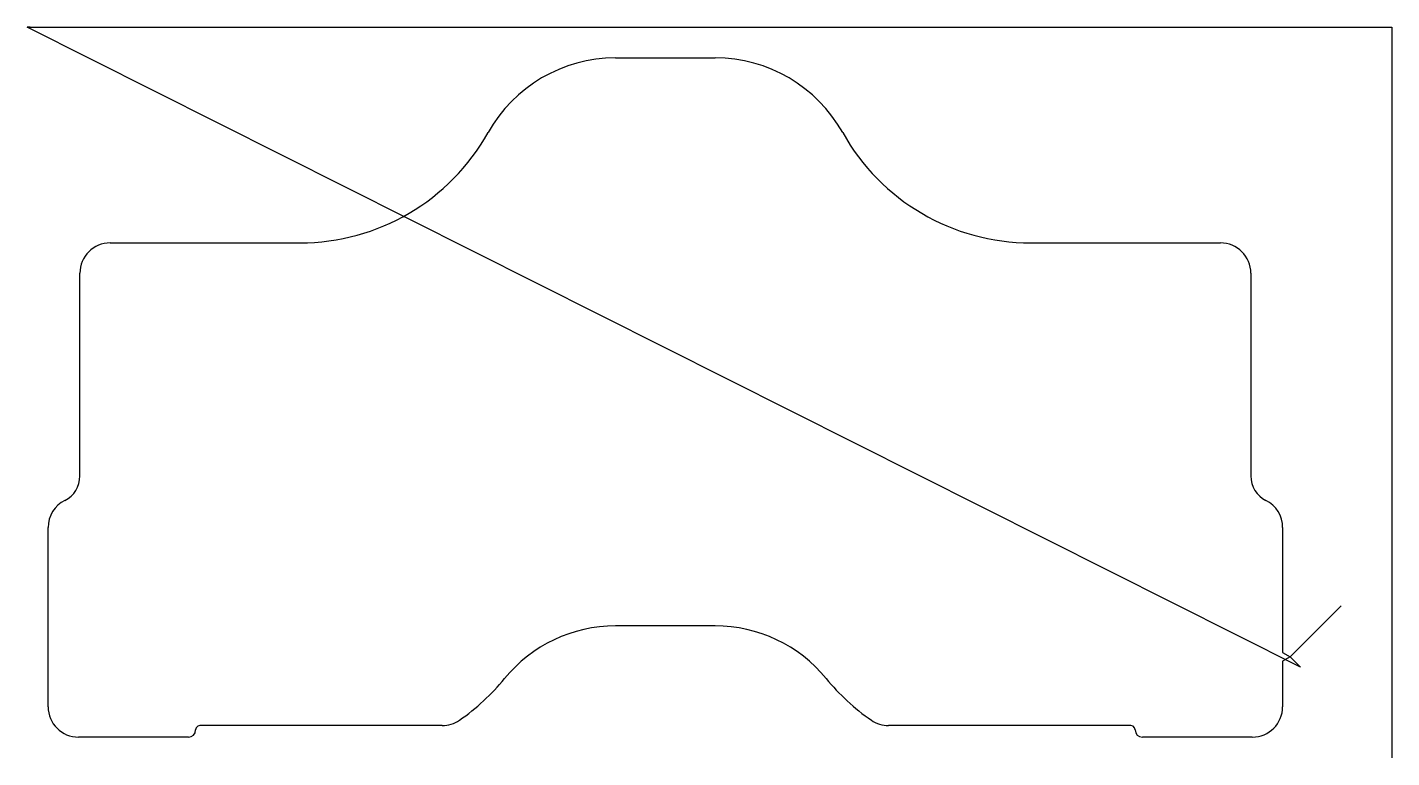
# Model space of a CAD drawing. Header units: metres. Extents: x 0 to 472, y 1163 to 1416.
import ezdxf

# ---------------------------------------------------------------- set-up
doc = ezdxf.new("R2010")
doc.units = ezdxf.units.M

msp = doc.modelspace()

# ---------------------------------------------------------------- linework, layer by layer
at = {"layer": 'TOOL_0'}
for p, q in [((440.344, 1194.55), (0.001, 1415.935)), ((0.001, 1415.935), (1.001, 1415.935)), ((1.001, 1415.935), (0.001, 1415.935)), ((0.001, 1415.935), (1.001, 1415.935)), ((1.001, 1415.935), (471.935, 1415.935)), ((471.935, 1415.935), (471.935, 1164.22)), ((203.458, 1405.343), (237.958, 1405.343)), ((28.708, 1341.343), (94.353, 1341.343)), ((347.063, 1341.343), (412.708, 1341.343)), ((18.208, 1260.704), (18.208, 1330.843)), ((423.208, 1330.843), (423.208, 1260.704)), ((7.208, 1180.843), (7.208, 1242.843)), ((434.208, 1242.843), (434.208, 1199.586)), ((454.485, 1215.764), (436.807, 1198.086)), ((237.958, 1208.843), (203.458, 1208.843)), ((434.208, 1199.586), (436.808, 1198.086)), ((436.807, 1198.086), (434.207, 1196.586)), ((434.207, 1196.586), (434.207, 1180.843)), ((436.808, 1198.086), (440.344, 1194.55)), ((58.409, 1173.593), (58.208, 1172.843)), ((58.958, 1174.142), (58.409, 1173.593)), ((59.708, 1174.343), (58.958, 1174.142)), ((143.502, 1174.343), (59.708, 1174.343)), ((381.707, 1174.343), (297.913, 1174.343)), ((382.457, 1174.142), (381.707, 1174.343)), ((383.006, 1173.593), (382.457, 1174.142)), ((383.207, 1172.843), (383.006, 1173.593)), ((55.708, 1170.343), (17.708, 1170.343)), ((423.707, 1170.343), (385.707, 1170.343)), ((471.935, 1164.22), (471.935, 1163.22))]:
    msp.add_line(p, q, dxfattribs=at)
for centre, radius, start, end in [((203.458, 1354.843), 50.5, 90, 150.792), ((237.958, 1354.843), 50.5, 29.20899, 90), ((94.353, 1415.843), 74.5, 270, 330.7898), ((347.064, 1415.843), 74.5, 209.20916, 269.99923), ((28.708, 1330.843), 10.5, 90, 180), ((412.708, 1330.843), 10.5, 0, 90), ((8.708, 1260.704), 9.5, 296.74306, 0), ((432.708, 1260.704), 9.5, 180, 243.25694), ((17.708, 1242.843), 10.5, 116.74319, 180), ((423.708, 1242.843), 10.5, 0, 63.25681), ((203.458, 1159.343), 49.5, 90, 140.80221), ((237.958, 1159.343), 49.5, 39.19941, 90), ((106.587, 1238.343), 75.5, 304.60526, 320.80211), ((334.829, 1238.343), 75.5, 219.19682, 235.39369), ((17.708, 1180.843), 10.5, 180, 270), ((423.707, 1180.843), 10.5, 270, 0), ((143.502, 1184.843), 10.5, 270, 304.60267), ((297.913, 1184.843), 10.5, 235.39423, 270), ((55.708, 1172.843), 2.5, 270, 0), ((385.707, 1172.843), 2.5, 180, 270)]:
    msp.add_arc(centre, radius, start, end, dxfattribs=at)

doc.saveas('drawing.dxf')
